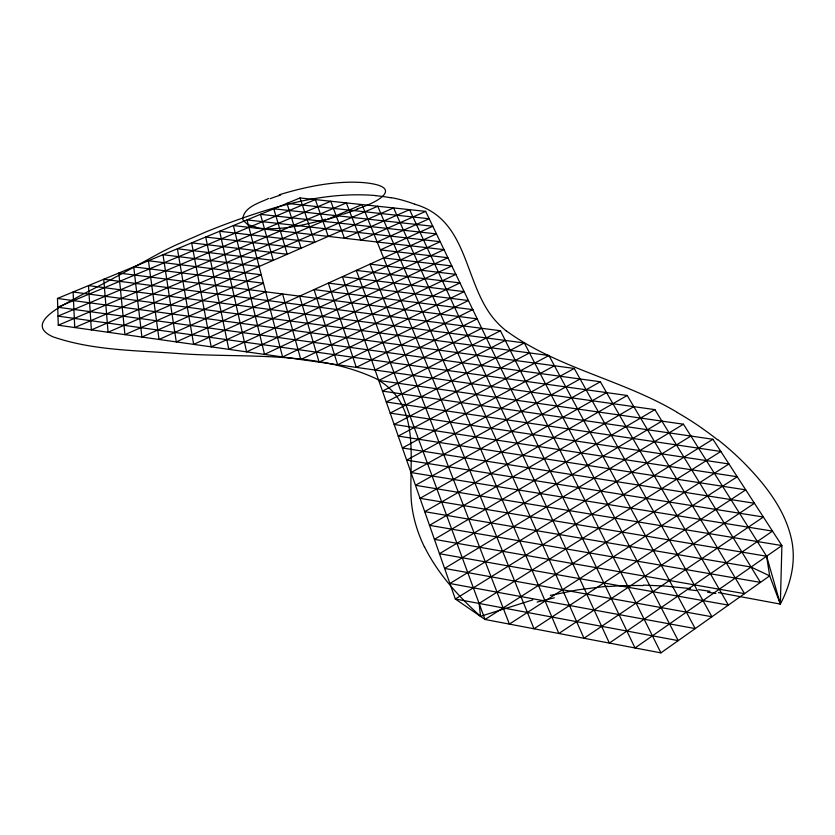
<?xml version="1.0" encoding="UTF-8"?>
<svg xmlns="http://www.w3.org/2000/svg" width="835" height="835" viewBox="0 0 835 835"><rect width="100%" height="100%" fill="white"/><g stroke="black" fill="none" stroke-linecap="round" stroke-linejoin="round"><path stroke-width="1.25" d="M718.424 592.589L780.349 604.091L781.894 545.568L712.913 439.262L382.472 391.104L500.447 330.733L660.923 652.876L769.672 575.858L766.613 556.225L683.458 424.211L378.735 380.457L481.732 328.312M633.817 406.645L429.503 525.33L760.445 582.392L654.901 409.63L434.419 539.337L744.538 593.654L627.21 395.487L424.712 511.667L751.072 567.048L769.672 575.858L780.349 604.091C787.363 590.679 792.269 575.973 793.146 560.776A215.086 133.089 2 0 0 792.144 542.635C786.549 511.605 766.3 485.73 744.799 463.707A435.494 283.535 -4.4 0 0 717.818 439.627M712.913 439.262L455.325 598.998L342.381 276.709L464.145 291.634L319.147 362.129L299.629 296.154M690.91 436.058L449.898 583.508L695.2 628.598L548.95 355.512L73.094 291.989L74.743 327.539L361.993 204.575L534.003 628.776L745.749 489.853L398.232 436.089L548.95 355.512M683.458 424.211L444.606 568.416L711.921 616.762L574.271 368.444L57.479 298.45L58.262 325.212L654.901 409.63M661.925 421.122L439.45 553.699L728.36 605.114L600.344 381.762L57.74 307.207L315.348 199.596L328.249 236.399M606.565 392.607L420.036 498.318L766.613 556.225L780.349 604.091M600.344 381.762L415.475 485.292L781.894 545.568L635.017 647.96L425.662 211.37L300.005 197.958L57.479 298.45M580.116 378.986L411.008 472.558L772.521 531.112L609.373 643.086L409.578 209.648L344.448 238.257L330.796 201.245L57.991 316.121L627.21 395.487M574.271 368.444L406.655 460.116L763.378 517.022L583.989 638.264L393.609 207.946L108.07 332.257L103.759 279.276L500.447 330.733M554.44 365.761L402.397 447.967L754.454 503.275L558.865 633.494L377.754 206.255L91.349 329.898L88.51 285.601L524.349 342.945L678.208 640.633L455.325 598.998L485.02 619.476L660.923 652.876M529.505 352.913L394.162 424.462L737.242 476.754L509.392 624.1L370.041 264.121L455.858 274.35L282.595 356.952L247.014 219.918L440.202 241.701L211.171 346.849L191.632 242.86L287.24 254.257L273.796 208.813L432.801 226.254L380.374 249.895L447.884 257.723L246.607 351.859L219.626 231.264L314.732 242.286L300.005 197.958M524.349 342.945L390.175 413.106L728.945 463.968L485.02 619.476L356.294 270.383L459.97 282.908L300.798 359.53L282.595 293.972L176.279 341.912L163.002 254.727L259.111 266.501M505.279 340.44L386.281 401.99L720.835 451.474L479.102 603.444L480.542 616.313L532.803 599.885M375.082 370.041L477.202 318.866L118.82 273.035L124.937 334.647L261.251 274.778L148.442 260.76L159.036 339.469L265.676 291.812M377.169 241.993L429.2 218.749L286.969 203.354L301.07 248.235L205.713 237.036L228.821 349.343L444.011 249.634L233.393 225.554L264.528 354.395L451.839 265.958L383.63 257.942M425.662 211.37L360.751 240.115L346.348 202.905L58.262 325.212M268.651 198.448C259.361 202.999 244.258 206.715 242.745 218.739A49.839 16.533 -2.9 0 0 243.392 220.586L248.11 224.939M357.036 208.927C381.397 201.214 403.702 186.163 363.016 182.562C334.626 180.621 306.309 186.602 279.255 194.743M342.392 214.094L337.058 215.816M325.733 219.208C306.33 224.542 286.374 229.239 266.125 228.738A44.015 16.93 -10 0 1 260.04 228.216L255.426 227.454M550.328 595.397L577.705 589.854L607.504 586.149M643.43 585.074L665.464 586.097L690.482 588.591M375.646 195.557C324.418 191.225 274.099 206.245 226.598 223.832A665.526 394.151 1.6 0 0 206.026 231.869L176.665 244.665A374.696 199.471 -3.1 0 0 160.612 252.598C133.913 267.169 107.308 281.917 80.16 295.653C67.948 302.99 21.668 322.79 52.908 336.797C92.779 350.554 135.959 350.387 177.573 353.476C243.653 358.486 314.357 349.959 376.105 378.683A104.532 57.865 -5.8 0 1 383.703 383.568C420.736 410.663 408.67 461.358 411.3 500.781A341.16 196.914 5.8 0 0 424.347 546.8M698.644 589.646L710.042 591.284M414.818 204.241C471.232 220.367 462.934 288.68 498.652 324.053A165.915 80.118 1.4 0 0 506.281 330.952M677.383 412.448C623.014 379.915 557.895 368.433 506.354 330.931M480.542 616.313C458.321 596.378 437.864 573.676 424.472 546.779M375.552 195.693A97.382 44.631 -4.2 0 1 391.01 197.811M391.187 197.634A102.35 47.324 -4.3 0 1 402.355 200.16L406.52 201.402A113.863 52.751 -4.4 0 1 414.797 204.251M677.3 412.511A399.777 256.898 -3.3 0 1 702.423 428.48M702.371 428.522A424.076 275.018 -4 0 1 717.557 439.774M707.548 592.213A392.064 95.273 -1.2 0 1 715.887 593.487M688.457 589.625A300.318 82.759 -2.7 0 1 696.557 590.648M607.64 586.598A106.285 29.976 -3.3 0 1 642.992 585.575M537.103 602.098A292.699 106.035 -1.2 0 1 554.356 597.839M256.126 227.099A39.965 14.122 -7.6 0 1 248.715 224.74M338.519 216.014A104.761 20.583 -11.3 0 1 326.965 219.511M358.184 208.886A114.332 18.861 -12.3 0 1 343.477 214.136M270.102 198.688A116.681 30.968 -5.9 0 1 280.675 195.077M472.767 309.608L356.294 367.379L328.301 283.117L468.414 300.537L337.643 364.738L314.054 289.599L472.767 309.608M436.465 233.904L193.657 344.364L177.396 248.767L273.254 260.343L260.478 214.334L436.465 233.904M263.442 283.222L141.919 337.048L133.725 266.866L263.442 283.222"/></g></svg>
